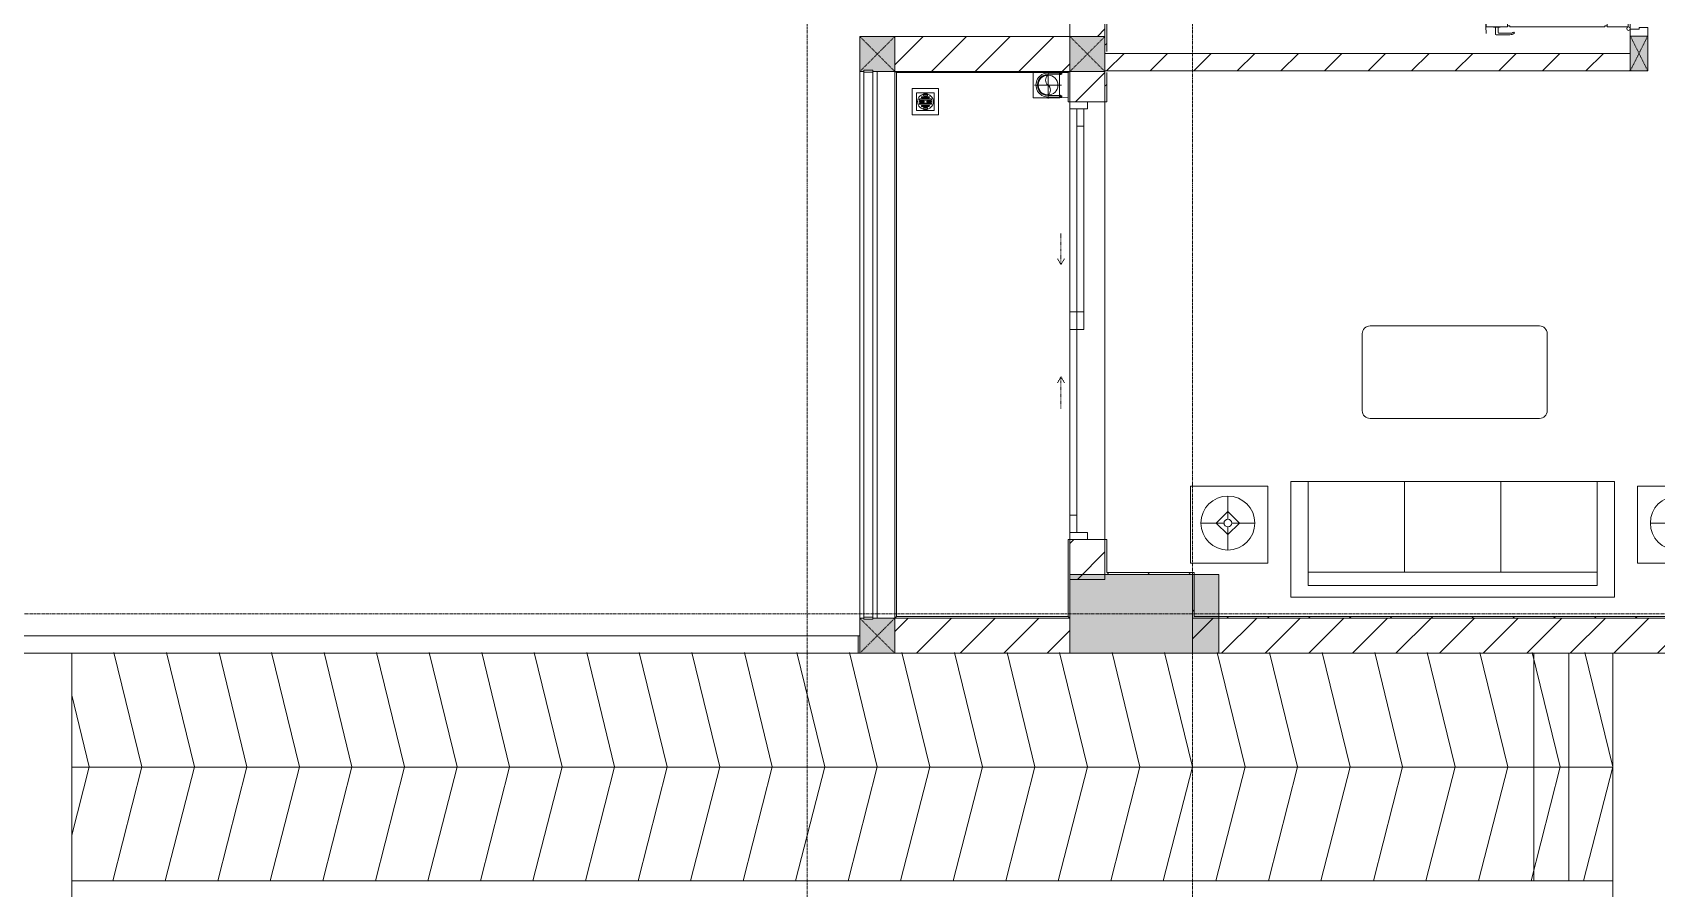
# Model space of a CAD drawing. Header units: millimetres. Extents: x -24439 to 198341, y -52871 to 149926.
# Drawn here: x 101528 to 110803, y 51968 to 56856 of the extents above; entities that cross this region are included whole.
import ezdxf

# ---------------------------------------------------------------- set-up
doc = ezdxf.new("R2010")
doc.units = ezdxf.units.MM
for name, pattern in [('Dash', [6, 3, -3]), ('Grid Line', [22.225, 12.7, -3.175, 3.175, -3.175]), ('IMPORT-CENTER _3_', [10.16, 6.35, -1.27, 1.27, -1.27])]:
    doc.linetypes.add(name, pattern=pattern)
for name, color, linetype, lineweight in [('0-1', 7, 'Continuous', 5), ('A-DETL-GENF-1', 9, 'Continuous', 9), ('A-DETL-THIN', 151, 'Continuous', 9), ('A-DOOR', 31, 'Continuous', 9), ('A-DOOR-1', 9, 'Continuous', 9), ('A-DOOR-FRAM', 31, 'Continuous', 9), ('A-DOOR-HDLN', 31, 'Dash', 9), ('A-FLOR', 192, 'Continuous', 9), ('A-FLOR-1', 9, 'Continuous', 9), ('A-FLOR-HRAL', 11, 'Continuous', 9), ('A-FLOR-HRAL-1', 9, 'Continuous', 9), ('A-WALL', 113, 'Continuous', 9), ('A-WALL-1', 253, 'Continuous', 18), ('A-WALL-3', 113, 'Continuous', 18), ('A-WALL-PATT-1', 10, 'Continuous', 9), ('A-WALL-PATT-2', 9, 'Continuous', 9), ('A-WALL-PATT-3', 111, 'Continuous', 9), ('G-IMPT', 8, 'Continuous', 9), ('G-IMPT-2', 8, 'IMPORT-CENTER _3_', 9), ('I-FURN', 30, 'Continuous', 9), ('I-FURN-1', 9, 'Continuous', 9), ('I-WALL-1', 253, 'Continuous', 18), ('M-EQPM', 50, 'Continuous', 9), ('S-BEAM-1', 9, 'Continuous', 9), ('S-COLS', 52, 'Continuous', 9), ('S-COLS-1', 254, 'Continuous', 5), ('S-COLS-2', 253, 'Continuous', 18), ('S-COLS-3', 9, 'Continuous', 9), ('S-COLS-4', 52, 'Continuous', 18), ('S-COLS-5', 52, 'Dash', 9), ('S-COLS-HDLN', 52, 'Dash', 9), ('S-COLS-HDLN-1', 9, 'Dash', 9), ('S-GRID-1', 1, 'Grid Line', 9)]:
    doc.layers.add(name, color=color, linetype=linetype, lineweight=lineweight)
pattern_1 = [(45, (0, 0), (-124.4508, 124.4508), [])]
pattern_2 = [(45, (0, 0), (-116.67262, 116.67262), [])]

# ---------------------------------------------------------------- blocks, each defined once
blk = doc.blocks.new('NCV_TKTC_KET CAU_rvt-1-TKCS_MB ĐỊNH VỊ CAO ĐỘ THIẾT KẾ')
at = {"layer": 'S-COLS-1'}
blk.add_hatch(color=256, dxfattribs=at).paths.add_polyline_path([(108302.6, 53311.9), (108302.6, 53761.9), (107452.6, 53761.9), (107452.6, 53311.9)])
at = {"layer": 'A-FLOR-1'}
for p, q in [((107452.5, 60235.3), (107452.5, 56833.3)), ((107452.5, 56460.3), (107452.5, 53960.3))]:
    blk.add_line(p, q, dxfattribs=at)
at = {"layer": 'S-BEAM-1'}
for p, q in [((106252.5, 56633.3), (106252.5, 53511.9)), ((106452.5, 53511.9), (106452.5, 56633.3))]:
    blk.add_line(p, q, dxfattribs=at)
at = {"layer": 'S-COLS-2'}
for p, q in [((108302.6, 53761.9), (107452.6, 53761.9)), ((107452.6, 53761.9), (107452.6, 53311.9)), ((108302.6, 53311.9), (108302.6, 53761.9)), ((107452.6, 53311.9), (108302.6, 53311.9))]:
    blk.add_line(p, q, dxfattribs=at)
blk = doc.blocks.new('DOOR_CW_01 CANH MO-PANEL KINH - DIW_01-900x2200-CỬA GỖ VÂN LAMINATE-553393-TKCS_MB ĐỊNH VỊ CAO ĐỘ THIẾT KẾ')
at = {"layer": 'A-DETL-GENF-1'}
for p, q in [((-397, 872), (-357, 872)), ((-397, 752), (-397, 872)), ((-357, 872), (-357, 752)), ((-442, 737), (-442, 816.5)), ((-399, 820.5), (-438, 820.5)), ((-434, 799.5), (-434, 737)), ((-399, 803.5), (-430, 803.5)), ((-399, 831.8), (-397, 831.8)), ((-399, 792.2), (-399, 831.8)), ((-397, 792.2), (-399, 792.2)), ((-397, 792.2), (-397, 831.8)), ((-357, 752), (-397, 752)), ((-363, 752), (-391, 752)), ((-391, 752), (-391, 738)), ((-363, 738), (-363, 752)), ((-357, 792.2), (-357, 831.8)), ((-355, 831.8), (-357, 831.8)), ((-357, 792.2), (-355, 792.2)), ((-355, 792.2), (-355, 831.8)), ((-355, 820.5), (-316, 820.5)), ((-355, 803.5), (-324, 803.5)), ((-320, 799.5), (-320, 737)), ((-312, 737), (-312, 816.5)), ((-433.9, 711.2), (-427.3, 715.8)), ((-397, 738), (-391, 738)), ((-397, 738), (-397, 196)), ((-357, 738), (-363, 738)), ((-357, 196), (-357, 738)), ((-320.1, 711.2), (-326.7, 715.8)), ((-397, 196), (-391, 196)), ((-391, 196), (-391, 182)), ((-357, 196), (-363, 196)), ((-363, 182), (-363, 196)), ((-357, 182), (-397, 182)), ((-397, 182), (-397, 62)), ((-391, 182), (-363, 182)), ((-357, 62), (-357, 182)), ((-397, 62), (-357, 62))]:
    blk.add_line(p, q, dxfattribs=at)
blk.add_circle((-407, 60), 10, dxfattribs=at)
for centre, radius, start, end in [((-407, 60), 814, 360, 92), ((-438, 816.5), 4, 90, 180), ((-430, 799.5), 4, 90, 180), ((-324, 799.5), 4, 360, 90), ((-316, 816.5), 4, 0, 90), ((-397, 737), 45, 180, 215), ((-397, 737), 37, 180, 215), ((-357, 737), 37, 325, 0), ((-357, 737), 45, 325, 0)]:
    blk.add_arc(centre, radius, start, end, dxfattribs=at)
at = {"layer": 'A-DOOR-1'}
for p, q in [((-410, 50), (-450, 50)), ((-450, 50), (-450, -50)), ((-410, 0), (-410, 50)), ((-400, 0), (-410, 0)), ((-407, 50), (-382, 50)), ((-400, -50), (-400, 0)), ((410, 0), (400, 0)), ((400, 0), (400, -50)), ((450, 50), (410, 50)), ((410, 50), (410, 0)), ((450, -50), (450, 50)), ((-450, -50), (-400, -50)), ((400, -50), (450, -50))]:
    blk.add_line(p, q, dxfattribs=at)
blk = doc.blocks.new('LOBBY_SOFA_1 - LOBBY_SOFA_1-842835-TKCS_MB ĐỊNH VỊ CAO ĐỘ THIẾT KẾ')
at = {"layer": 'I-FURN'}
for p, q in [((-2556, 0), (-2556, -660)), ((-708, 0), (-2556, 0)), ((-708, -660), (-708, 0)), ((-2457, -66), (-2457, -660)), ((-807, -66), (-2457, -66)), ((-807, -660), (-807, -66)), ((-807, -143), (-2457, -143)), ((-1907, -143), (-1907, -660)), ((-1357, -143), (-1357, -660)), ((-3128.2, -193.5), (-2688.2, -193.5)), ((-3128.2, -633.5), (-3128.2, -193.5)), ((-2915.4, -269), (-2915.4, -401)), ((-2688.2, -193.5), (-2688.2, -633.5)), ((-575.9, -193.5), (-575.9, -633.5)), ((-135.9, -193.5), (-575.9, -193.5)), ((-348.6, -269), (-348.6, -401)), ((-135.9, -633.5), (-135.9, -193.5)), ((-2915.4, -357), (-2981.4, -423)), ((-2849.4, -423), (-2915.4, -357)), ((-414.6, -423), (-348.6, -357)), ((-348.6, -357), (-282.6, -423)), ((-2937.4, -423), (-3069.4, -423)), ((-2981.4, -423), (-2915.4, -489)), ((-2915.4, -489), (-2849.4, -423)), ((-2915.4, -445), (-2915.4, -577)), ((-2893.4, -423), (-2761.4, -423)), ((-370.6, -423), (-502.6, -423)), ((-348.6, -489), (-414.6, -423)), ((-282.6, -423), (-348.6, -489)), ((-348.6, -445), (-348.6, -577)), ((-326.6, -423), (-194.6, -423)), ((-2688.2, -633.5), (-3128.2, -633.5)), ((-575.9, -633.5), (-135.9, -633.5)), ((-2556, -660), (-708, -660)), ((-2172.3, -1064.5), (-2172.3, -1504.5)), ((-1160.3, -1020.5), (-2128.3, -1020.5)), ((-1116.3, -1504.5), (-1116.3, -1064.5)), ((-2128.3, -1548.5), (-1160.3, -1548.5))]:
    blk.add_line(p, q, dxfattribs=at)
for centre, radius in [((-2915.4, -423), 154), ((-348.6, -423), 154), ((-2915.4, -423), 22), ((-348.6, -423), 22)]:
    blk.add_circle(centre, radius, dxfattribs=at)
for centre, start, end in [((-2128.3, -1064.5), 90, 180), ((-1160.3, -1064.5), 0, 90), ((-2128.3, -1504.5), 180, 270), ((-1160.3, -1504.5), 270, 0)]:
    blk.add_arc(centre, 44, start, end, dxfattribs=at)
at = {"layer": 'I-FURN-1'}
for p, q in [((-708, 0), (-2556, 0)), ((-2556, 0), (-2556, -660)), ((-708, -660), (-708, 0)), ((-2688.2, -193.5), (-3128.2, -193.5)), ((-3128.2, -193.5), (-3128.2, -633.5)), ((-2688.2, -633.5), (-2688.2, -193.5)), ((-135.9, -193.5), (-575.9, -193.5)), ((-575.9, -193.5), (-575.9, -633.5)), ((-135.9, -633.5), (-135.9, -193.5)), ((-3128.2, -633.5), (-2688.2, -633.5)), ((-575.9, -633.5), (-135.9, -633.5)), ((-2556, -660), (-708, -660)), ((-2172.3, -1064.5), (-2172.3, -1504.5)), ((-1160.3, -1020.5), (-2128.3, -1020.5)), ((-1116.3, -1504.5), (-1116.3, -1064.5)), ((-2128.3, -1548.5), (-1160.3, -1548.5))]:
    blk.add_line(p, q, dxfattribs=at)
for centre, start, end in [((-2128.3, -1064.5), 90, 180), ((-1160.3, -1064.5), 0, 90), ((-2128.3, -1504.5), 180, 270), ((-1160.3, -1504.5), 270, 0)]:
    blk.add_arc(centre, 44, start, end, dxfattribs=at)
blk = doc.blocks.new('G1_SOF - BO TRU - 100x200-745959-TKCS_MB ĐỊNH VỊ CAO ĐỘ THIẾT KẾ')
at = {"layer": 'S-COLS-3'}
blk.add_hatch(color=256, dxfattribs=at).paths.add_polyline_path([(50, -100), (50, 98.4), (-50, 98.4), (-50, -100)])
at = {"layer": 'S-COLS-2'}
for p, q in [((-50, 98.4), (-50, -100)), ((50, -100), (50, 98.4)), ((-50, -100), (50, -100))]:
    blk.add_line(p, q, dxfattribs=at)
at = {"layer": 'S-COLS-HDLN-1'}
for p, q in [((50, 100), (-50, -100)), ((-50, 100), (50, -100))]:
    blk.add_line(p, q, dxfattribs=at)
blk = doc.blocks.new('Railing - Railing-964284-TKCS_MB ĐỊNH VỊ CAO ĐỘ THIẾT KẾ')
at = {"layer": 'A-FLOR-HRAL-1'}
for p, q in [((83544.1, 47372.6), (83544.1, 44251.2)), ((83554.1, 47366.2), (83547.8, 47372.6)), ((83554.1, 44261.2), (83554.1, 47366.2)), ((83554.1, 47366.2), (84534.1, 47366.2)), ((84534.1, 47366.2), (84540.4, 47372.6)), ((84534.1, 47366.2), (84534.1, 47199.6)), ((84544.1, 47199.6), (84534.1, 47199.6)), ((84534.1, 44699.6), (84544.1, 44699.6)), ((84534.1, 44699.6), (84534.1, 44261.2)), ((83554.1, 44261.2), (83544.1, 44251.2)), ((84534.1, 44261.2), (83554.1, 44261.2)), ((84534.1, 44261.2), (84544.1, 44251.2))]:
    blk.add_line(p, q, dxfattribs=at)
blk = doc.blocks.new('NCV_TKTC_TANG 1_rvt-1-TKCS_MB ĐỊNH VỊ CAO ĐỘ THIẾT KẾ')
at = {"layer": 'A-WALL-PATT-1'}
h = blk.add_hatch(dxfattribs=at)
h.set_pattern_fill('FP_2', color=256, style=0, pattern_type=2)
h.set_pattern_definition(pattern_1)
h.paths.add_polyline_path([(110652.6, 56636.9), (110652.6, 56736.9), (107652.6, 56736.9), (107652.6, 56636.9), (109452.9, 56636.9)])
at = {"layer": 'A-WALL-PATT-2'}
h = blk.add_hatch(dxfattribs=at)
h.set_pattern_fill('FP_3', color=256, style=0, pattern_type=2)
h.set_pattern_definition(pattern_2)
h.paths.add_polyline_path([(107652.6, 56736.9), (107662.6, 56736.9), (107662.6, 60326.9), (107652.6, 60326.9), (107652.6, 57835.3)])
h = blk.add_hatch(dxfattribs=at)
h.set_pattern_fill('FP_3', color=256, style=0, pattern_type=2)
h.set_pattern_definition(pattern_2)
h.paths.add_polyline_path([(107662.6, 53761.9), (107662.6, 53960.3), (107652.6, 53960.3), (107652.6, 53761.9)])
h.paths.add_polyline_path([(107662.6, 56460.3), (107662.6, 56626.9), (107652.6, 56626.9), (107652.6, 56460.3)])
h = blk.add_hatch(dxfattribs=at)
h.set_pattern_fill('FP_3', color=256, style=0, pattern_type=2)
h.set_pattern_definition(pattern_2)
h.paths.add_polyline_path([(108162.6, 53761.9), (108162.6, 53771.9), (107662.6, 53771.9), (107662.6, 53761.9), (108152.6, 53761.9)])
h = blk.add_hatch(dxfattribs=at)
h.set_pattern_fill('FP_3', color=256, style=0, pattern_type=2)
h.set_pattern_definition(pattern_2)
h.paths.add_polyline_path([(108162.6, 53511.9), (108162.6, 53761.9), (108152.6, 53761.9), (108152.6, 53511.9)])
h = blk.add_hatch(dxfattribs=at)
h.set_pattern_fill('FP_3', color=256, style=0, pattern_type=2)
h.set_pattern_definition(pattern_2)
h.paths.add_polyline_path([(108162.6, 53511.9), (112042.6, 53511.9), (112042.6, 53521.9), (108162.6, 53521.9)])
at = {"layer": 'A-FLOR-1'}
for p, q in [((107652.6, 56636.9), (107652.6, 56632.9)), ((107452.6, 56420.3), (107452.6, 55260.1)), ((107652.6, 56460.3), (107652.6, 53960.3)), ((107652.6, 53960.3), (107652.6, 56460.3))]:
    blk.add_line(p, q, dxfattribs=at)
at = {"layer": 'A-WALL-1'}
for p, q in [((110652.6, 56736.9), (107652.6, 56736.9)), ((107652.6, 56736.9), (107652.6, 56636.9)), ((107652.6, 56636.9), (110652.6, 56636.9))]:
    blk.add_line(p, q, dxfattribs=at)
at = {"layer": 'I-WALL-1'}
for p, q in [((107662.6, 56746.9), (107662.6, 60326.9)), ((107652.6, 57835.3), (107652.6, 56736.9)), ((107652.6, 56736.9), (107662.6, 56736.9)), ((107652.6, 56626.9), (107652.6, 56460.3)), ((107662.6, 56460.3), (107662.6, 56626.9)), ((107652.6, 56460.3), (107662.6, 56460.3)), ((107652.6, 53960.3), (107652.6, 53761.9)), ((107662.6, 53960.3), (107652.6, 53960.3)), ((107662.6, 53771.9), (107662.6, 53960.3)), ((107652.6, 53761.9), (107662.6, 53761.9)), ((108162.6, 53771.9), (107662.6, 53771.9)), ((107662.6, 53761.9), (108152.6, 53761.9)), ((108152.6, 53761.9), (108152.6, 53511.9)), ((108162.6, 53761.9), (108162.6, 53771.9)), ((108162.6, 53521.9), (108162.6, 53761.9)), ((112042.6, 53521.9), (108162.6, 53521.9)), ((108152.6, 53511.9), (108162.6, 53511.9)), ((108162.6, 53511.9), (112042.6, 53511.9))]:
    blk.add_line(p, q, dxfattribs=at)
at = {"layer": 'A-DOOR-1', "rotation": 89.99999999999882}
blk.add_blockref('DOOR_CW_01 CANH MO-PANEL KINH - DIW_01-900x2200-CỬA GỖ VÂN LAMINATE-553393-TKCS_MB ĐỊNH VỊ CAO ĐỘ THIẾT KẾ', (110702.6, 57285.3), dxfattribs=at)
at = {"layer": 'A-FLOR-HRAL-1'}
blk.add_blockref('Railing - Railing-964284-TKCS_MB ĐỊNH VỊ CAO ĐỘ THIẾT KẾ', (22908.5, 9260.7), dxfattribs=at)
at = {"layer": 'I-FURN-1', "rotation": 180}
blk.add_blockref('LOBBY_SOFA_1 - LOBBY_SOFA_1-842835-TKCS_MB ĐỊNH VỊ CAO ĐỘ THIẾT KẾ', (108006.1, 53632), dxfattribs=at)
at = {"layer": 'S-COLS-3'}
blk.add_blockref('G1_SOF - BO TRU - 100x200-745959-TKCS_MB ĐỊNH VỊ CAO ĐỘ THIẾT KẾ', (110702.6, 56736.9), dxfattribs=at)
blk = doc.blocks.new('DEG_02-DEG_03 - DEG_02-2500x2400mm-CỬA ĐI 02 CÁNH TRƯỢT-625766-TKCS_MB ĐỊNH VỊ CAO ĐỘ THIẾT KẾ')
at = {"layer": 'A-DOOR'}
for p, q in [((-1110, 100), (-1210, 100)), ((-1210, 100), (-1210, 60)), ((-1110, 60), (-1110, 100)), ((-1110, 100), (-50, 100)), ((50, 100), (-50, 100)), ((-50, 100), (-50, 60)), ((50, 60), (50, 100)), ((-1210, 60), (-1110, 60)), ((-50, 60), (-1110, 60)), ((50, 60), (-50, 60)), ((-50, 60), (-50, 20)), ((-50, 60), (50, 60)), ((-50, 20), (50, 20)), ((50, 20), (50, 60)), ((50, 60), (1110, 60)), ((1110, 20), (50, 20)), ((1210, 60), (1110, 60)), ((1110, 60), (1110, 20)), ((1110, 20), (1210, 20)), ((1210, 20), (1210, 60))]:
    blk.add_line(p, q, dxfattribs=at)
at = {"layer": 'A-DOOR-FRAM'}
for p, q in [((-1210, 100), (-1250, 100)), ((-1250, 100), (-1250, 0)), ((-1210, 0), (-1210, 100)), ((1250, 100), (1210, 100)), ((1210, 100), (1210, 0)), ((1250, 0), (1250, 100)), ((-1250, 0), (-1210, 0)), ((1210, 0), (1250, 0))]:
    blk.add_line(p, q, dxfattribs=at)
at = {"layer": 'A-DOOR-HDLN'}
for p, q in [((-500.4, 151.1), (-320.4, 151.1)), ((-320.4, 151.1), (-355, 171.1)), ((-320.4, 151.1), (-355, 131.1)), ((320.4, 151.1), (355, 171.1)), ((320.4, 151.1), (355, 131.1)), ((500.4, 151.1), (320.4, 151.1))]:
    blk.add_line(p, q, dxfattribs=at)
blk = doc.blocks.new('Railing - 50 x 10mm-1251311-TKCS_MB ĐỊNH VỊ CAO ĐỘ THIẾT KẾ')
at = {"layer": 'A-FLOR-HRAL'}
for p, q in [((25, 5), (-25, 5)), ((-25, 5), (-25, -5)), ((25, -5), (25, 5)), ((-25, -5), (25, -5))]:
    blk.add_line(p, q, dxfattribs=at)
blk = doc.blocks.new('Railing - Railing-1600081-TKCS_MB ĐỊNH VỊ CAO ĐỘ THIẾT KẾ')
at = {"layer": 'A-FLOR-HRAL'}
for p, q in [((106276.6, 56630.3), (106276.6, 53516.9)), ((106326.6, 53516.9), (106326.6, 56630.3))]:
    blk.add_line(p, q, dxfattribs=at)
at = {"extrusion": (0, 0, -1), "zscale": -1}
for p in [(-106301.6, 56635.3), (-106301.6, 53511.9)]:
    blk.add_blockref('Railing - 50 x 10mm-1251311-TKCS_MB ĐỊNH VỊ CAO ĐỘ THIẾT KẾ', p, dxfattribs=at)
blk = doc.blocks.new('TKTC_XREF_251221_MB TANG 1 - TKTC_XREF_260130_MB TANG 1_dwg_THU NUOC - THU NUOC-444531-TKCS_MB TẦNG 1-4202120-TKCS_MB ĐỊNH VỊ CAO ĐỘ THIẾT KẾ')
at = {"layer": 'M-EQPM'}
for p, q in [((-23.3, 10.8), (40.9, 10.8)), ((40.9, 4.8), (-23.3, 4.8)), ((-11, 23.3), (28.5, 23.3)), ((28.5, 17.3), (-11, 17.3)), ((-1.1, 35.6), (18.5, 35.6)), ((18.5, 29.6), (-1.1, 29.6)), ((-23.3, -13.6), (40.9, -13.6)), ((40.9, -19.6), (-23.3, -19.6)), ((-11, -26.1), (28.5, -26.1)), ((28.5, -32.1), (-11, -32.1)), ((-1.1, -38.5), (18.5, -38.5)), ((18.5, -44.5), (-1.1, -44.5))]:
    blk.add_line(p, q, dxfattribs=at)
at = {"layer": 'M-EQPM', "flags": 128}
for points in [[(83.7, -79.4), (83.7, 70.6), (-66.3, 70.6), (-66.3, -79.4)], [(58.7, -54.4), (58.7, 45.6), (-41.3, 45.6), (-41.3, -54.4)]]:
    blk.add_lwpolyline(points, close=True, dxfattribs=at)
for points in [[(-23.3, -1.2), (0.7, -1.2), (0.7, -7.2), (-23.3, -7.2)], [(40.9, -7.2), (16.7, -7.2), (16.7, -1.2), (40.9, -1.2)]]:
    blk.add_lwpolyline(points, dxfattribs=at)
at = {"layer": 'M-EQPM'}
for centre, radius, start, end in [((8.7, -4.4), 45, 360, 180), ((8.7, -4.4), 45, 360, 180), ((-23.3, 7.8), 3, 90, 270), ((-11, 20.3), 3, 90, 270), ((-1.1, 32.6), 3, 90, 270), ((18.5, 32.6), 3, 270, 90), ((28.5, 20.3), 3, 270, 90), ((40.9, 7.8), 3, 270, 90), ((8.7, -4.4), 45, 180, 360), ((8.7, -4.4), 45, 180, 360), ((-23.3, -4.2), 3, 90, 270), ((-23.3, -16.6), 3, 90, 270), ((-11, -29.1), 3, 90, 270), ((-1.1, -41.5), 3, 90, 270), ((18.5, -41.5), 3, 270, 90), ((28.5, -29.1), 3, 270, 90), ((40.9, -4.2), 3, 270, 90), ((40.9, -16.6), 3, 270, 90)]:
    blk.add_arc(centre, radius, start, end, dxfattribs=at)
blk = doc.blocks.new('TKTC_XREF_251221_MB TANG 1 - TKTC_XREF_260130_MB TANG 1_dwg_CUM U_DN100-V288-TKCS_MB ĐỊNH VỊ CAO ĐỘ THIẾT KẾ')
at = {"layer": 'G-IMPT'}
blk.add_hatch(color=256, dxfattribs=at).paths.add_polyline_path([(0, 61), (0, 57), (14.8, 55.1), (28.5, 49.4), (40.3, 40.3), (49.4, 28.5), (55.1, 14.8), (57, 0), (55.1, -14.8), (49.4, -28.5), (40.3, -40.3), (28.5, -49.4), (14.8, -55.1), (0, -57), (0, -61), (15.8, -58.9), (30.5, -52.8), (43.1, -43.1), (52.8, -30.5), (58.9, -15.8), (61, 0), (58.9, 15.8), (52.8, 30.5), (43.1, 43.1), (30.5, 52.8), (15.8, 58.9)])
for p, q in [((-79.1, 66.6), (-79.1, 63.4)), ((-76.6, 66.6), (-76.6, 63.4)), ((-74.6, 66.6), (-74.6, 63.4)), ((-72.7, 69.3), (-72.7, 60.7)), ((-66.9, 67.9), (-71.7, 67.9)), ((-66.9, 62.1), (-71.7, 62.1)), ((-65, 69), (0, 69)), ((-79.1, -63.4), (-79.1, -66.6)), ((-76.6, -63.4), (-76.6, -66.6)), ((-74.6, -63.4), (-74.6, -66.6)), ((-72.7, -60.7), (-72.7, -69.3)), ((-66.9, -62.1), (-71.7, -62.1)), ((-66.9, -67.9), (-71.7, -67.9)), ((-65, -69), (0, -69))]:
    blk.add_line(p, q, dxfattribs=at)
at = {"layer": 'G-IMPT', "flags": 128}
for points in [[(-72.7, 67.6), (-78.1, 67.6), (-78.1, 62.4), (-72.7, 62.4)], [(-71.7, 59.2), (-66.9, 59.2), (-66.9, 70.8), (-71.7, 70.8)], [(-66.9, 70.8), (-66.9, 72.7), (-65, 72.7), (-65, 57.3), (-66.9, 57.3), (-66.9, 59.2)], [(-65, 61), (0, 61), (0, 57)], [(-72.7, -62.4), (-78.1, -62.4), (-78.1, -67.6), (-72.7, -67.6)], [(-66.9, -70.7), (-66.9, -59.2), (-71.7, -59.2)], [(-66.9, -59.2), (-66.9, -57.3), (-65, -57.3), (-65, -70.7)], [(-65, -61), (0, -61), (0, -57)]]:
    blk.add_lwpolyline(points, dxfattribs=at)
at = {"layer": 'G-IMPT'}
for centre, radius, start, end in [((-78.1, 66.6), 0.96, 90, 180), ((-78.1, 63.4), 0.96, 180, 270), ((-71.1, 69.3), 1.56, 112.61986, 247.38014), ((-67.9, 65), 4.8, 143.1301, 216.8699), ((-71.1, 60.7), 1.56, 112.61986, 247.38014), ((0, 0), 69, 270, 90), ((0, 0), 61, 270, 90), ((0, 0), 57, 270, 90), ((-78.1, -63.4), 0.96, 90, 180), ((-78.1, -66.6), 0.96, 180, 270), ((-71.1, -60.7), 1.56, 112.61986, 247.38014), ((-67.9, -65), 4.8, 143.1301, 216.8699), ((-71.1, -69.3), 1.56, 112.61986, 244.79941)]:
    blk.add_arc(centre, radius, start, end, dxfattribs=at)
blk = doc.blocks.new('TKTC_XREF_251221_MB TANG 1 - TKTC_XREF_260130_MB TANG 1_dwg_$cc-V289-TKCS_MB ĐỊNH VỊ CAO ĐỘ THIẾT KẾ')
at = {"layer": 'G-IMPT'}
blk.add_circle((0, 0), 0.5, dxfattribs=at)
for centre, radius, start, end in [((0, 0), 0.5, 90, 270), ((0.188, 0.25), 0.313, 126.8699, 233.1301), ((-0.188, -0.25), 0.313, 306.8699, 53.1301)]:
    blk.add_arc(centre, radius, start, end, dxfattribs=at)
at = {"layer": 'G-IMPT-2'}
for p, q in [((-0.673, 0), (0.673, 0)), ((0, -0.673), (0, 0.628))]:
    blk.add_line(p, q, dxfattribs=at)
blk = doc.blocks.new('TKTC_XREF_251221_MB TANG 1 - TKTC_XREF_260130_MB TANG 1_dwg-4202109-TKCS_MB ĐỊNH VỊ CAO ĐỘ THIẾT KẾ')
at = {"layer": 'G-IMPT'}
for p, q in [((-96899.2, -344513.4), (-96899.2, -344713.4)), ((-95759.3, -344719.7), (-95759.3, -344862.7)), ((-96899.2, -347834.7), (-96899.2, -348034.7))]:
    blk.add_line(p, q, dxfattribs=at)
at = {"layer": 'G-IMPT', "flags": 128}
for points in [[(-95759.3, -344862.7), (-95909, -344862.7), (-95909, -344719.7)], [(-95759.2, -344719.7), (-95759.2, -344862.9), (-95709.4, -344862.6), (-95709.4, -344719.7)]]:
    blk.add_lwpolyline(points, dxfattribs=at)
for name, p, xscale, yscale, zscale, rotation in [('TKTC_XREF_251221_MB TANG 1 - TKTC_XREF_260130_MB TANG 1_dwg_$cc-V289-TKCS_MB ĐỊNH VỊ CAO ĐỘ THIẾT KẾ', (-95824.2, -344791.1), 113.7150000000073, 113.7150000000073, 113.7150000000073, 359.9990086636432), ('TKTC_XREF_251221_MB TANG 1 - TKTC_XREF_260130_MB TANG 1_dwg_CUM U_DN100-V288-TKCS_MB ĐỊNH VỊ CAO ĐỘ THIẾT KẾ', (-95824.2, -344790.2), 0.9975000000000008, 0.9975000000000008, 0.9975000000000008, 180.000991338195)]:
    blk.add_blockref(name, p, dxfattribs=dict(xscale=xscale, yscale=yscale, zscale=zscale, rotation=rotation))
blk.add_blockref('TKTC_XREF_251221_MB TANG 1 - TKTC_XREF_260130_MB TANG 1_dwg_THU NUOC - THU NUOC-444531-TKCS_MB TẦNG 1-4202120-TKCS_MB ĐỊNH VỊ CAO ĐỘ THIẾT KẾ', (-96533, -344881))
blk = doc.blocks.new('TKTC_XREF_251221_MB TANG 1 - TKTC_XREF_251221_MB TANG 1-2038492-TKCS_MB ĐỊNH VỊ CAO ĐỘ THIẾT KẾ')
blk.add_blockref('TKTC_XREF_251221_MB TANG 1 - TKTC_XREF_260130_MB TANG 1_dwg-4202109-TKCS_MB ĐỊNH VỊ CAO ĐỘ THIẾT KẾ', (169499.1, 384109.7))
blk = doc.blocks.new('G1_SOF - BO TRU - 200x200-3051103-TKCS_MB ĐỊNH VỊ CAO ĐỘ THIẾT KẾ')
at = {"layer": 'S-COLS-HDLN'}
for p, q in [((-100, -100), (100, 100)), ((100, -100), (-100, 100))]:
    blk.add_line(p, q, dxfattribs=at)

msp = doc.modelspace()

# ---------------------------------------------------------------- hatches: boundary and pattern name
at = {"layer": 'A-WALL-PATT-3'}
h = msp.add_hatch(dxfattribs=at)
h.set_pattern_fill('FP_1', color=256, style=0, pattern_type=2)
h.set_pattern_definition(pattern_1)
h.paths.add_polyline_path([(107452.6, 56833.3), (107652.6, 56833.3), (107652.6, 57835.3), (107452.6, 57835.3)])
h.paths.add_polyline_path([(107652.6, 59235.3), (107652.6, 60235.3), (107452.6, 60235.3), (107452.6, 59235.3), (107511.4, 59235.3)])
h = msp.add_hatch(dxfattribs=at)
h.set_pattern_fill('FP_1', color=256, style=0, pattern_type=2)
h.set_pattern_definition(pattern_1)
h.paths.add_polyline_path([(106452.6, 56633.3), (107452.6, 56633.3), (107452.6, 56833.3), (106452.6, 56833.3)])
h = msp.add_hatch(dxfattribs=at)
h.set_pattern_fill('FP_1', color=256, style=0, pattern_type=2)
h.set_pattern_definition(pattern_1)
h.paths.add_polyline_path([(107652.6, 53732.9), (107652.6, 53960.3), (107452.6, 53960.3), (107452.6, 53732.9), (107552.6, 53732.9)])
h.paths.add_polyline_path([(107552.6, 56460.3), (107652.6, 56460.3), (107652.6, 56632.9), (107452.6, 56632.9), (107452.6, 56460.3)])
h = msp.add_hatch(dxfattribs=at)
h.set_pattern_fill('FP_1', color=256, style=0, pattern_type=2)
h.set_pattern_definition(pattern_1)
h.paths.add_polyline_path([(106452.6, 53311.9), (107452.6, 53311.9), (107452.6, 53511.9), (106452.6, 53511.9)])
h = msp.add_hatch(dxfattribs=at)
h.set_pattern_fill('FP_1', color=256, style=0, pattern_type=2)
h.set_pattern_definition(pattern_1)
h.paths.add_polyline_path([(108152.6, 53311.9), (112052.6, 53311.9), (112052.6, 53511.9), (108152.6, 53511.9)])
at = {"layer": 'S-COLS-1'}
for points in [[(106452.6, 56633.3), (106452.6, 56833.3), (106252.6, 56833.3), (106252.6, 56633.3), (106276.6, 56633.3), (106276.6, 56640.3), (106326.6, 56640.3), (106326.6, 56633.3)], [(107637.2, 56633.3), (107652.5, 56633.3), (107652.5, 56833.3), (107452.5, 56833.3), (107452.5, 56633.3)], [(106326.6, 53311.9), (106452.6, 53311.9), (106452.6, 53511.9), (106326.6, 53511.9), (106326.6, 53506.9), (106276.6, 53506.9), (106276.6, 53511.9), (106252.6, 53511.9), (106252.6, 53311.9), (106276.6, 53311.9)]]:
    msp.add_hatch(color=256, dxfattribs=at).paths.add_polyline_path(points)

# ---------------------------------------------------------------- linework, layer by layer
at = {"layer": 'A-DETL-THIN'}
for p, q in [((101752.6, 53311.9), (101752.6, 52011.9)), ((110552.6, 53311.9), (101752.6, 53311.9)), ((101752.6, 53311.9), (110552.6, 53311.9)), ((101752.6, 52011.9), (101752.6, 53311.9)), ((102152.6, 52663.9), (101993.3, 53315.9)), ((102452.6, 52663.9), (102293.3, 53315.9)), ((102752.6, 52663.9), (102593.3, 53315.9)), ((103052.6, 52663.9), (102893.3, 53315.9)), ((103352.6, 52663.9), (103193.3, 53315.9)), ((103652.6, 52663.9), (103493.3, 53315.9)), ((103952.6, 52663.9), (103793.3, 53315.9)), ((104252.6, 52663.9), (104093.3, 53315.9)), ((104552.6, 52663.9), (104393.3, 53315.9)), ((104852.6, 52663.9), (104693.3, 53315.9)), ((105152.6, 52663.9), (104993.3, 53315.9)), ((105452.6, 52663.9), (105293.3, 53315.9)), ((105752.6, 52663.9), (105593.3, 53315.9)), ((106052.6, 52663.9), (105893.3, 53315.9)), ((106352.6, 52663.9), (106193.3, 53315.9)), ((106652.6, 52663.9), (106493.3, 53315.9)), ((106952.6, 52663.9), (106793.3, 53315.9)), ((107252.6, 52663.9), (107093.3, 53315.9)), ((107552.6, 52663.9), (107393.3, 53315.9)), ((107852.6, 52663.9), (107693.3, 53315.9)), ((108152.6, 52663.9), (107993.3, 53315.9)), ((108452.6, 52663.9), (108293.3, 53315.9)), ((108752.6, 52663.9), (108593.3, 53315.9)), ((109052.6, 52663.9), (108893.3, 53315.9)), ((109352.6, 52663.9), (109193.3, 53315.9)), ((109652.6, 52663.9), (109493.3, 53315.9)), ((109952.6, 52663.9), (109793.3, 53315.9)), ((110252.6, 52663.9), (110093.3, 53315.9)), ((110552.6, 52663.9), (110393.3, 53315.9)), ((110552.6, 52011.9), (110552.6, 53311.9)), ((110552.6, 53311.9), (110552.6, 52011.9)), ((101852.6, 52663.9), (101752.6, 53073.1)), ((101852.6, 52663.9), (101752.6, 52272.7)), ((110552.6, 52661.9), (101752.6, 52661.9)), ((102152.6, 52663.9), (101986, 52011.9)), ((102452.6, 52663.9), (102286, 52011.9)), ((102752.6, 52663.9), (102586, 52011.9)), ((103052.6, 52663.9), (102886, 52011.9)), ((103352.6, 52663.9), (103186, 52011.9)), ((103652.6, 52663.9), (103486, 52011.9)), ((103952.6, 52663.9), (103786, 52011.9)), ((104252.6, 52663.9), (104086, 52011.9)), ((104552.6, 52663.9), (104386, 52011.9)), ((104852.6, 52663.9), (104686, 52011.9)), ((105152.6, 52663.9), (104986, 52011.9)), ((105452.6, 52663.9), (105286, 52011.9)), ((105752.6, 52663.9), (105586, 52011.9)), ((106052.6, 52663.9), (105886, 52011.9)), ((106352.6, 52663.9), (106186, 52011.9)), ((106652.6, 52663.9), (106486, 52011.9)), ((106952.6, 52663.9), (106786, 52011.9)), ((107252.6, 52663.9), (107086, 52011.9)), ((107552.6, 52663.9), (107386, 52011.9)), ((107852.6, 52663.9), (107686, 52011.9)), ((108152.6, 52663.9), (107986, 52011.9)), ((108452.6, 52663.9), (108286, 52011.9)), ((108752.6, 52663.9), (108586, 52011.9)), ((109052.6, 52663.9), (108886, 52011.9)), ((109352.6, 52663.9), (109186, 52011.9)), ((109652.6, 52663.9), (109486, 52011.9)), ((109952.6, 52663.9), (109786, 52011.9)), ((110252.6, 52663.9), (110086, 52011.9)), ((110552.6, 52663.9), (110386, 52011.9)), ((101752.6, 52011.9), (110552.6, 52011.9)), ((110552.6, 52011.9), (101752.6, 52011.9))]:
    msp.add_line(p, q, dxfattribs=at)
at = {"layer": 'A-FLOR'}
for p, q in [((106252.5, 56633.3), (106252.5, 56833.3)), ((106252.5, 53411.9), (106252.5, 53511.9)), ((106242.5, 53411.9), (106252.5, 53411.9)), ((106242.5, 53311.9), (106252.6, 53311.9))]:
    msp.add_line(p, q, dxfattribs=at)
at = {"layer": 'A-WALL'}
for p, q in [((106452.6, 56833.3), (106452.6, 56633.3)), ((107452.6, 56633.3), (107452.6, 56833.3)), ((107452.6, 56833.3), (107652.6, 56833.3)), ((106252.6, 53511.9), (106252.6, 56633.3)), ((106352.6, 56633.3), (106352.6, 53511.9)), ((107652.6, 56633.3), (107452.6, 56633.3)), ((107452.6, 55260.3), (107452.6, 56420.3)), ((107652.6, 56460.3), (107652.6, 53960.3)), ((106452.6, 53511.9), (106452.6, 53311.9)), ((100652.6, 53411.9), (106242.5, 53411.9)), ((106242.5, 53311.9), (106242.5, 53411.9)), ((106242.5, 53311.9), (100652.6, 53311.9)), ((110102.6, 52011.9), (110102.6, 53311.9)), ((110302.6, 53311.9), (110302.6, 52011.9)), ((101752.6, 52011.9), (110552.6, 52011.9)), ((101752.6, 52011.9), (101752.6, 51861.9)), ((110552.6, 51861.9), (110552.6, 52011.9))]:
    msp.add_line(p, q, dxfattribs=at)
at = {"layer": 'A-WALL-3'}
for p, q in [((107452.6, 57835.3), (107452.6, 56833.3)), ((107652.6, 56833.3), (107652.6, 57835.3)), ((107452.6, 56833.3), (106452.6, 56833.3)), ((106452.6, 56633.3), (107452.6, 56633.3)), ((107452.6, 56633.3), (107452.6, 56460.3)), ((107652.6, 56460.3), (107652.6, 56633.3)), ((107552.6, 56460.3), (107652.6, 56460.3)), ((107452.6, 53960.3), (107452.6, 53732.9)), ((107652.6, 53960.3), (107552.6, 53960.3)), ((107652.6, 53732.9), (107652.6, 53960.3)), ((107452.6, 53732.9), (107652.6, 53732.9)), ((107452.6, 53511.9), (106452.6, 53511.9)), ((107452.6, 53311.9), (107452.6, 53511.9)), ((112052.6, 53511.9), (108152.6, 53511.9)), ((108152.6, 53511.9), (108152.6, 53311.9)), ((106452.6, 53311.9), (107452.6, 53311.9)), ((108152.6, 53311.9), (112052.6, 53311.9))]:
    msp.add_line(p, q, dxfattribs=at)
at = {"layer": 'S-COLS'}
for p, q in [((106452.6, 56633.3), (106452.6, 56833.3)), ((107652.5, 56833.3), (107452.5, 56833.3)), ((107452.5, 56833.3), (107452.5, 56633.3)), ((107452.5, 56633.3), (107652.5, 56633.3)), ((106452.6, 53311.9), (106452.6, 53511.9))]:
    msp.add_line(p, q, dxfattribs=at)
at = {"layer": 'S-COLS-4'}
for p, q in [((106452.6, 56833.3), (106252.6, 56833.3)), ((106252.6, 56833.3), (106252.6, 56633.3)), ((107652.5, 56633.3), (107652.5, 56833.3)), ((106252.6, 56633.3), (106276.6, 56633.3)), ((106326.6, 56633.3), (106452.6, 56633.3)), ((106276.6, 53511.9), (106252.6, 53511.9)), ((106252.6, 53511.9), (106252.6, 53311.9)), ((106452.6, 53511.9), (106326.6, 53511.9)), ((106252.6, 53311.9), (106452.6, 53311.9))]:
    msp.add_line(p, q, dxfattribs=at)
at = {"layer": 'S-GRID-1'}
for p, q in [((105952.6, 20960.6), (105952.6, 80482.7)), ((108152.6, 20960.6), (108152.6, 80482.7)), ((131551.8, 53536.9), (29351.8, 53536.9))]:
    msp.add_line(p, q, dxfattribs=at)

# ---------------------------------------------------------------- block references
at = {"layer": '0-1'}
for name in ['NCV_TKTC_KET CAU_rvt-1-TKCS_MB ĐỊNH VỊ CAO ĐỘ THIẾT KẾ', 'NCV_TKTC_TANG 1_rvt-1-TKCS_MB ĐỊNH VỊ CAO ĐỘ THIẾT KẾ']:
    msp.add_blockref(name, (0, 0), dxfattribs=at)
at = {"layer": 'A-DOOR', "rotation": 90}
msp.add_blockref('DEG_02-DEG_03 - DEG_02-2500x2400mm-CỬA ĐI 02 CÁNH TRƯỢT-625766-TKCS_MB ĐỊNH VỊ CAO ĐỘ THIẾT KẾ', (107552.6, 55210.3), dxfattribs=at)
at = {"layer": 'A-FLOR-HRAL'}
msp.add_blockref('Railing - Railing-1600081-TKCS_MB ĐỊNH VỊ CAO ĐỘ THIẾT KẾ', (0, 0), dxfattribs=at)
at = {"layer": 'M-EQPM'}
msp.add_blockref('TKTC_XREF_251221_MB TANG 1 - TKTC_XREF_251221_MB TANG 1-2038492-TKCS_MB ĐỊNH VỊ CAO ĐỘ THIẾT KẾ', (33652.6, 17236.9), dxfattribs=at)
at = {"layer": 'S-COLS-5', "rotation": 180}
for p in [(106352.6, 56733.3), (107552.5, 56733.3), (106352.6, 53411.9)]:
    msp.add_blockref('G1_SOF - BO TRU - 200x200-3051103-TKCS_MB ĐỊNH VỊ CAO ĐỘ THIẾT KẾ', p, dxfattribs=at)

doc.saveas('drawing.dxf')
